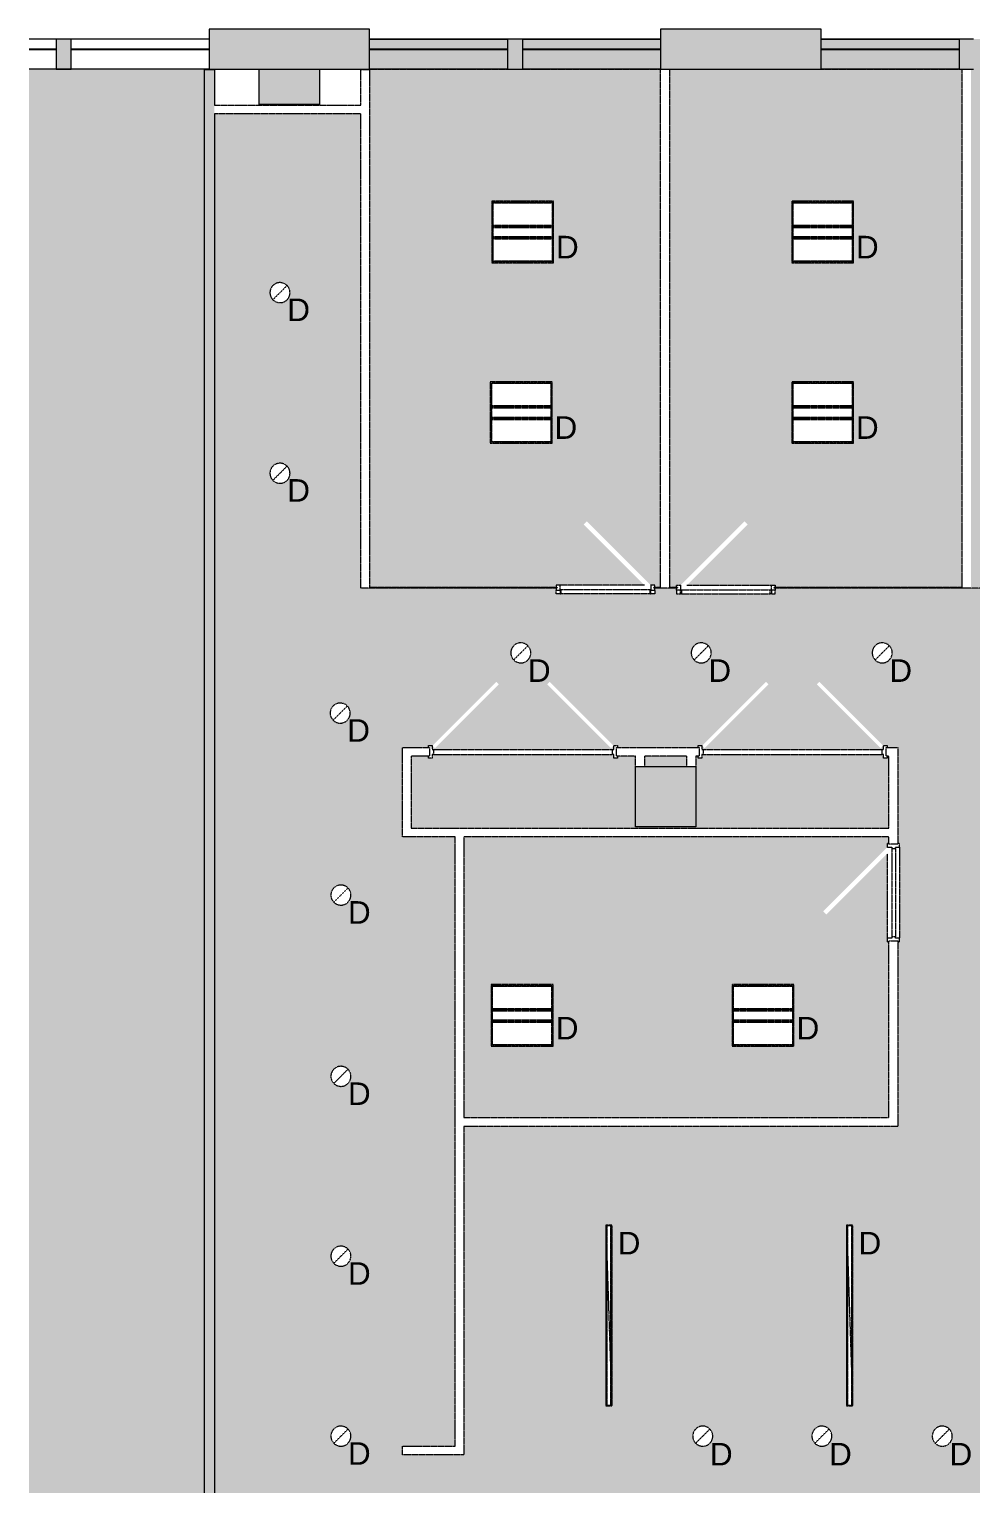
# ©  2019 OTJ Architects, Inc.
# Model space of a CAD drawing. Header units: inches. Extents: x 624 to 2874, y -334 to 2052.
# Drawn here: x 2178 to 2553, y 1472 to 2052 of the extents above; entities that cross this region are included whole.
import ezdxf

# ---------------------------------------------------------------- set-up
doc = ezdxf.new("R2010")
doc.units = ezdxf.units.IN
doc.header["$MEASUREMENT"] = 0
doc.linetypes.add('Demolished', pattern=[0.1875, 0.125, -0.0625])
for name, color, linetype, lineweight in [('A-CLNG', 13, 'Demolished', 9), ('A-CLNG-PATT', 13, 'Demolished', 9), ('A-DETL', 90, 'Continuous', 9), ('A-DETL-GENF', 92, 'Continuous', 9), ('A-DOOR', 31, 'Continuous', 13), ('A-WALL', 113, 'Continuous', 13), ('A-WALL-PATT', 111, 'Continuous', 13), ('E-LITE-EQPM', 33, 'Demolished', 9), ('E-LITE-EQPM-IDEN', 33, 'Continuous', 9), ('I-WALL', 2, 'Continuous', 13), ('S-COLS', 52, 'Continuous', 13), ('Victor Bldg - 7th Floor_LINK_dwg', 8, 'Continuous', 9), ('WINDOWS', 7, 'Continuous', 9)]:
    doc.layers.add(name, color=color, linetype=linetype, lineweight=lineweight)
doc.styles.add('Arial', font='arial.ttf', dxfattribs={"height": 9})

# ---------------------------------------------------------------- blocks, each defined once
blk = doc.blocks.new('Concrete-Rectangular-Column - 24_ x 24_-6972613-Level XX  RCP DEMO')
at = {"layer": 'S-COLS', "lineweight": 9}
blk.add_hatch(color=7, dxfattribs=at).paths.add_polyline_path([(-7.75, -12), (12, -12), (12, 2), (-12, 2), (-12, -12)], flags=0)
at = {"layer": 'S-COLS', "color": 8, "lineweight": 20}
for p, q in [((-12, -12), (-12, 2)), ((12, 2), (12, -12)), ((12, -12), (-12, -12))]:
    blk.add_line(p, q, dxfattribs=at)
blk = doc.blocks.new('Concrete-Rectangular-Column - 24_ x 24_-V2-Level XX  RCP DEMO')
at = {"layer": 'S-COLS', "lineweight": 9}
blk.add_hatch(color=7, dxfattribs=at).paths.add_polyline_path([(-12, -12), (12, -12), (12, 12), (-12, 12), (-12, -7.26)], flags=0)
at = {"layer": 'S-COLS', "color": 8, "lineweight": 20}
for p, q in [((-12, 12), (12, 12)), ((-12, -12), (-12, 12)), ((12, 12), (12, -12)), ((12, -12), (-12, -12))]:
    blk.add_line(p, q, dxfattribs=at)
blk = doc.blocks.new('Victor Bldg - 7th Floor_LINK_dwg-6972240-Level XX  RCP DEMO')
at = {"layer": 'WINDOWS'}
for p, q in [((598, 2047.5), (587.23, 2047.5)), ((659, 2047.5), (604, 2047.5)), ((778, 2047.5), (723, 2047.5)), ((839, 2047.5), (784, 2047.5)), ((958, 2047.5), (903, 2047.5)), ((598, 2043.5), (587.23, 2043.5)), ((598, 2043.25), (587.23, 2043.25)), ((659, 2043.5), (604, 2043.5)), ((659, 2043.25), (604, 2043.25)), ((778, 2043.5), (723, 2043.5)), ((778, 2043.25), (723, 2043.25)), ((839, 2043.5), (784, 2043.5)), ((839, 2043.25), (784, 2043.25)), ((958, 2043.5), (903, 2043.5)), ((958, 2043.25), (903, 2043.25)), ((598, 2035.5), (587.23, 2035.5)), ((659, 2035.5), (604, 2035.5)), ((778, 2035.5), (723, 2035.5)), ((839, 2035.5), (784, 2035.5)), ((958, 2035.5), (903, 2035.5))]:
    blk.add_line(p, q, dxfattribs=at)
blk = doc.blocks.new('Door - Double - Solid-7814822-Level XX  RCP DEMO')
at = {"layer": 'A-DOOR', "color": 10, "linetype": 'Demolished', "lineweight": 20}
for p, q in [((-39.69, 1.84), (-39.69, 2.59)), ((-39.69, 2.59), (-38.19, 2.59)), ((-38.19, 2.59), (-38.19, 1.09)), ((-38.19, 1.09), (-37.69, 1.09)), ((-37.69, 1.09), (-37.69, -0.91)), ((33.68, -0.91), (33.68, 1.09)), ((33.68, 1.09), (34.18, 1.09)), ((34.18, 1.09), (34.18, 2.59)), ((34.18, 2.59), (35.68, 2.59)), ((35.68, 2.59), (35.68, 1.84)), ((-39.69, -2.41), (-39.69, -1.66)), ((-38.19, -2.41), (-39.69, -2.41)), ((-37.69, -0.91), (-38.19, -0.91)), ((-38.19, -0.91), (-38.19, -2.41)), ((34.18, -0.91), (33.68, -0.91)), ((34.18, -2.41), (34.18, -0.91)), ((35.68, -2.41), (34.18, -2.41)), ((35.68, -1.66), (35.68, -2.41))]:
    blk.add_line(p, q, dxfattribs=at)
at = {"layer": 'A-DOOR', "color": 7, "linetype": 'Demolished', "lineweight": 9}
for p, q in [((-37.69, 1.09), (33.68, 1.09)), ((-37.69, -0.91), (33.68, -0.91))]:
    blk.add_line(p, q, dxfattribs=at)
blk = doc.blocks.new('Door - Single - Solid Door-6993813-Level XX  RCP DEMO')
at = {"layer": 'A-DOOR', "color": 10, "linetype": 'Demolished', "lineweight": 20}
for p, q in [((-14.13, 2.41), (-15.63, 2.41)), ((-15.63, 2.41), (-15.63, 1.66)), ((-14.13, 0.79), (-14.13, 2.41)), ((-13.63, 0.79), (-14.13, 0.79)), ((-13.63, -0.71), (-13.63, 0.79)), ((21.62, 0.79), (21.62, -0.71)), ((22.12, 0.79), (21.62, 0.79)), ((22.12, 2.41), (22.12, 0.79)), ((23.62, 2.41), (22.12, 2.41)), ((23.62, 1.66), (23.62, 2.41)), ((-15.63, -1.84), (-15.63, -2.59)), ((-15.63, -2.59), (-14.13, -2.59)), ((-14.13, -0.71), (-13.63, -0.71)), ((-14.13, -2.59), (-14.13, -0.71)), ((21.62, -0.71), (22.12, -0.71)), ((22.12, -0.71), (22.12, -2.59)), ((22.12, -2.59), (23.62, -2.59)), ((23.62, -2.59), (23.62, -1.84))]:
    blk.add_line(p, q, dxfattribs=at)
at = {"layer": 'A-DOOR', "color": 7, "linetype": 'Demolished', "lineweight": 9}
for p, q in [((-14.13, 2.41), (22.12, 2.41)), ((-13.63, 0.79), (21.62, 0.79)), ((-14.13, -2.59), (-14.01, -2.59)), ((-13.63, -0.71), (21.62, -0.71)), ((-11.53, -2.59), (22.12, -2.59))]:
    blk.add_line(p, q, dxfattribs=at)
blk = doc.blocks.new('Door - Single - Solid Door-7814816-Level XX  RCP DEMO')
at = {"layer": 'A-DOOR', "color": 10, "linetype": 'Demolished', "lineweight": 20}
for p, q in [((-15.63, 0.34), (-15.63, 1.05)), ((-15.63, 1.05), (-14.13, 1.05)), ((-14.13, 1.05), (-14.13, -0.83)), ((22.12, -0.83), (22.12, 1.05)), ((22.12, 1.05), (23.62, 1.05)), ((23.62, 1.05), (23.62, 0.34)), ((-15.63, -0.87), (-15.63, -0.16)), ((-14.13, -0.87), (-15.63, -0.87)), ((-14.13, -0.83), (-13.63, -0.83)), ((-14.13, -2.33), (-14.13, -0.87)), ((-13.63, -2.33), (-14.13, -2.33)), ((-13.63, -0.83), (-13.63, -2.33)), ((21.62, -2.33), (21.62, -0.83)), ((21.62, -0.83), (22.12, -0.83)), ((22.12, -2.33), (21.62, -2.33)), ((23.62, -0.87), (22.12, -0.87)), ((22.12, -0.87), (22.12, -2.33)), ((23.62, -0.16), (23.62, -0.87))]:
    blk.add_line(p, q, dxfattribs=at)
at = {"layer": 'A-DOOR', "color": 7, "linetype": 'Demolished', "lineweight": 9}
for p, q in [((-14.13, 1.05), (-14.01, 1.05)), ((-11.53, 1.05), (22.12, 1.05)), ((-15.63, -0.87), (-15.63, -2.33)), ((-15.63, -2.33), (-14.13, -2.33)), ((-13.63, -0.83), (21.62, -0.83)), ((-13.63, -2.33), (21.62, -2.33)), ((22.12, -2.33), (23.62, -2.33)), ((23.62, -2.33), (23.62, -0.87))]:
    blk.add_line(p, q, dxfattribs=at)
blk = doc.blocks.new('Door - Single - Solid Door-7814820-Level XX  RCP DEMO')
at = {"layer": 'A-DOOR', "color": 7, "linetype": 'Demolished', "lineweight": 9}
for p, q in [((-15.63, 0.87), (-15.63, 2.33)), ((-15.63, 2.33), (-14.13, 2.33)), ((-13.63, 2.33), (21.62, 2.33)), ((-13.63, 0.83), (21.62, 0.83)), ((22.12, 2.33), (23.62, 2.33)), ((23.62, 2.33), (23.62, 0.87)), ((-14.13, -1.05), (-14.01, -1.05)), ((-11.53, -1.05), (22.12, -1.05))]:
    blk.add_line(p, q, dxfattribs=at)
at = {"layer": 'A-DOOR', "color": 10, "linetype": 'Demolished', "lineweight": 20}
for p, q in [((-14.13, 0.87), (-15.63, 0.87)), ((-15.63, 0.87), (-15.63, 0.16)), ((-14.13, 2.33), (-14.13, 0.87)), ((-13.63, 2.33), (-14.13, 2.33)), ((-14.13, 0.83), (-13.63, 0.83)), ((-14.13, -1.05), (-14.13, 0.83)), ((-13.63, 0.83), (-13.63, 2.33)), ((21.62, 2.33), (21.62, 0.83)), ((22.12, 2.33), (21.62, 2.33)), ((21.62, 0.83), (22.12, 0.83)), ((22.12, 0.87), (22.12, 2.33)), ((23.62, 0.87), (22.12, 0.87)), ((22.12, 0.83), (22.12, -1.05)), ((23.62, 0.16), (23.62, 0.87)), ((-15.63, -0.34), (-15.63, -1.05)), ((-15.63, -1.05), (-14.13, -1.05)), ((22.12, -1.05), (23.62, -1.05)), ((23.62, -1.05), (23.62, -0.34))]:
    blk.add_line(p, q, dxfattribs=at)
blk = doc.blocks.new('L-Recessed-Axis-Plano - 2 X 2-4550865-Level XX  RCP DEMO')
at = {"layer": 'E-LITE-EQPM', "color": 7}
for p, q in [((11.91, 11.87), (-11.91, 11.87)), ((-11.91, 11.87), (-11.91, -11.88)), ((11.91, -11.88), (11.91, 11.87)), ((-11.88, -11.56), (-11.88, 11.56)), ((-11.88, 11.56), (11.87, 11.56)), ((11.87, 11.56), (11.87, -11.56)), ((-11.88, 2.74), (11.87, 2.74)), ((11.87, 2.51), (-11.88, 2.51)), ((-11.88, 2.3), (11.87, 2.3)), ((-11.88, 2.2), (11.87, 2.2)), ((-11.88, 1.83), (11.87, 1.83)), ((-11.88, -1.83), (11.87, -1.83)), ((-11.88, -2.2), (11.87, -2.2)), ((-11.88, -2.3), (11.87, -2.3)), ((-11.88, -2.51), (11.87, -2.51)), ((-11.88, -2.74), (11.87, -2.74)), ((11.87, -11.56), (-11.88, -11.56)), ((-11.91, -11.88), (11.91, -11.88))]:
    blk.add_line(p, q, dxfattribs=at)
blk = doc.blocks.new('L-Recessed Circular - Downlight - 8_-7864022-Level XX  RCP DEMO')
at = {"layer": 'E-LITE-EQPM', "color": 7}
for q in [(-2.83, -2.83), (2.83, 2.83)]:
    blk.add_line((0, 0), q, dxfattribs=at)
for start, end in [(360, 180), (180, 360)]:
    blk.add_arc((0, 0), 4, start, end, dxfattribs=at)
blk = doc.blocks.new('RECESSED_Cooper_NeoRay_Straight_Narrow_22DR - Recessed_Cooper_NeoRay_Straight_Narrow_22DR - Demolished-7823348-Level XX  RCP DEMO')
at = {"layer": 'E-LITE-EQPM', "color": 7}
for p, q in [((1.19, 36), (-1.19, -36)), ((-1.19, -36), (-1.19, 36)), ((-1.19, 36), (1.19, 36)), ((-1.19, 35.75), (-0.84, 35.75)), ((-1.19, 35.75), (-1.19, -35.75)), ((-0.84, 35.75), (0.84, 35.75)), ((-0.84, 35.75), (-0.84, -35.75)), ((-0.84, -35.75), (-0.84, 35.75)), ((0.84, -35.75), (0.84, 35.75)), ((0.84, 35.75), (1.19, 35.75)), ((0.84, 35.75), (0.84, -35.75)), ((1.19, 36), (1.19, -36)), ((1.19, 35.75), (1.19, -35.75)), ((-0.84, -35.75), (-1.19, -35.75)), ((1.19, -36), (-1.19, -36)), ((0.84, -35.75), (-0.84, -35.75)), ((1.19, -35.75), (0.84, -35.75))]:
    blk.add_line(p, q, dxfattribs=at)

msp = doc.modelspace()

# ---------------------------------------------------------------- hatches: boundary and pattern name
at = {"layer": 'A-CLNG-PATT', "linetype": 'Continuous', "lineweight": 13}
h = msp.add_hatch(dxfattribs=at)
h.set_pattern_fill('FP_3', color=256, style=0, pattern_type=2)
h.set_pattern_definition([(0, (1590.362, 0), (15.36, 3.84), [1.267, -10.253, 1.267, -10.253, -61.44]), (0, (1590.362, 0), (15.36, 3.84), [-23.04, 1.267, -21.773, 1.267, -10.253, -26.88]), (0, (1590.362, 0), (15.36, 3.84), [-57.6, 1.267, -6.413, 1.267, -17.933]), (120, (1596.122, 1.92), (-11.0055376, 11.38215), [1.267, -10.253, 1.267, -10.253, -61.44]), (120, (1596.122, 1.92), (-11.0055376, 11.38215), [-23.04, 1.267, -21.773, 1.267, -10.253, -26.88]), (120, (1596.122, 1.92), (-11.0055376, 11.38215), [-57.6, 1.267, -6.413, 1.267, -17.933]), (240, (1598.042, 9.6), (-4.3544624, -15.22215), [1.267, -10.253, 1.267, -10.253, -61.44]), (240, (1598.042, 9.6), (-4.3544624, -15.22215), [-23.04, 1.267, -21.773, 1.267, -10.253, -26.88]), (240, (1598.042, 9.6), (-4.3544624, -15.22215), [-57.6, 1.267, -6.413, 1.267, -17.933])])
h.paths.add_polyline_path([(2601.3, 2035.5), (2609.36, 2035.5), (2609.36, 2047.5), (2554.11, 2047.5), (2554.11, 2035.5)], flags=0)
h.paths.add_polyline_path([(2429.36, 2035.5), (2429.36, 2047.5), (2374.36, 2047.5), (2374.36, 2035.5), (2386.67, 2035.5)], flags=0)
h.paths.add_polyline_path([(2789.36, 2035.5), (2789.36, 2047.5), (2734.36, 2047.5), (2734.36, 2035.5), (2787.2, 2035.5)], flags=0)
h.paths.add_polyline_path([(2368.36, 2035.5), (2368.36, 2047.5), (2313.36, 2047.5), (2313.36, 2035.5), (2362.05, 2035.5)], flags=0)
h.paths.add_polyline_path([(2728.36, 2035.5), (2728.36, 2047.5), (2673.36, 2047.5), (2673.36, 2035.5), (2721.55, 2035.5)], flags=0)
h.paths.add_polyline_path([(2493.36, 2035.5), (2548.36, 2035.5), (2548.36, 2047.5), (2493.36, 2047.5)], flags=0)
at = {"layer": 'A-CLNG-PATT', "lineweight": 13}
h = msp.add_hatch(dxfattribs=at)
h.set_pattern_fill('FP_2', color=250, style=0, pattern_type=2)
h.set_pattern_definition([(90, (2553.89, 1670.64), (24, 24), [4, -4, 8, -4, -4]), (90, (2553.89, 1670.64), (24, 24), [-20, 4, 0]), (0, (2553.89, 1670.64), (24, -24), [4, -4, 8, -4, -4]), (0, (2553.89, 1670.64), (24, -24), [-20, 4, 0])])
h.paths.add_polyline_path([(2438.85, 1305.78), (2575.89, 1305.78), (2575.89, 1436.55), (2448.89, 1436.55), (2448.89, 1370), (2412.89, 1370), (2412.89, 1436.55), (2399.39, 1436.55), (2399.39, 1440.05), (2582.01, 1440.05), (2582.03, 1440.8), (2621.26, 1440.8), (2621.26, 1440.05), (2719.86, 1440.05), (2719.86, 1589.55), (2691.11, 1589.55), (2691.11, 1616.55), (2581.39, 1616.55), (2581.39, 1589.55), (2577.89, 1589.55), (2577.89, 1688.13), (2577.14, 1688.14), (2577.14, 1727.38), (2577.89, 1727.38), (2577.89, 1765.08), (2795.36, 1765.08), (2795.36, 1828.83), (2791.86, 1828.83), (2791.86, 1828.58), (2715.24, 1828.58), (2715.24, 1826.42), (2675.99, 1826.42), (2675.99, 1828.58), (2667.24, 1828.58), (2667.24, 1826.42), (2627.99, 1826.42), (2627.99, 1828.58), (2474.99, 1828.58), (2474.99, 1826.42), (2435.74, 1826.42), (2435.74, 1828.58), (2426.99, 1828.58), (2426.99, 1826.42), (2387.74, 1826.42), (2387.74, 1828.58), (2309.86, 1828.58), (2309.86, 2017.68), (2251.45, 2017.68), (2251.45, 1354.3), (2282.01, 1354.3), (2282.01, 1355.05), (2321.26, 1355.05), (2321.26, 1354.3), (2326.39, 1354.3), (2326.39, 1440.05), (2354.14, 1440.05), (2354.14, 1436.55), (2329.89, 1436.55), (2329.89, 1305.78), (2418.99, 1305.78)], flags=0)
h.paths.add_polyline_path([(2719.86, 1305.78), (2719.86, 1436.55), (2621.26, 1436.55), (2621.26, 1435.8), (2586.11, 1435.8), (2610.33, 1411.59), (2609.1, 1410.35), (2583.64, 1435.8), (2582.01, 1435.8), (2582.01, 1436.55), (2579.39, 1436.55), (2579.39, 1305.78), (2700.11, 1305.78)], flags=0)
h.paths.add_polyline_path([(2529.33, 1334.5), (2529.33, 1359.06), (2553.95, 1359.06), (2553.95, 1334.5)], flags=0)
h.paths.add_polyline_path([(2481.95, 1334.5), (2457.33, 1334.5), (2457.33, 1359.06), (2481.95, 1359.06), (2481.95, 1340.8)], flags=0)
h.paths.add_polyline_path([(2385.95, 1334.5), (2361.33, 1334.5), (2361.33, 1359.06), (2385.95, 1359.06), (2385.95, 1340.8)], flags=0)
h.paths.add_polyline_path([(2679.28, 1373.5), (2659.36, 1373.5), (2659.36, 1397.5), (2683.36, 1397.5), (2683.36, 1373.5)], flags=0)
h.paths.add_polyline_path([(2301.89, 1414.55), (2300.85, 1414.69), (2299.89, 1415.09), (2299.06, 1415.73), (2298.43, 1416.55), (2298.03, 1417.52), (2297.89, 1418.55), (2298.03, 1419.59), (2298.43, 1420.55), (2299.06, 1421.38), (2299.89, 1422.02), (2300.85, 1422.42), (2301.89, 1422.55), (2302.92, 1422.42), (2303.89, 1422.02), (2304.72, 1421.38), (2305.35, 1420.55), (2305.75, 1419.59), (2305.89, 1418.55), (2305.75, 1417.52), (2305.35, 1416.55), (2304.72, 1415.73), (2303.89, 1415.09), (2302.92, 1414.69)], flags=0)
h.paths.add_polyline_path([(2326.39, 1483.05), (2326.39, 1486.55), (2347.39, 1486.55), (2347.39, 1729.5), (2326.39, 1729.5), (2326.39, 1765.08), (2336.8, 1765.08), (2336.8, 1765.83), (2338.3, 1765.83), (2338.3, 1764.33), (2410.67, 1764.33), (2410.67, 1765.83), (2412.17, 1765.83), (2412.17, 1765.08), (2444.31, 1765.08), (2444.31, 1765.83), (2445.81, 1765.83), (2445.81, 1764.33), (2518.19, 1764.33), (2518.19, 1765.83), (2519.69, 1765.83), (2519.69, 1765.08), (2523.89, 1765.08), (2523.89, 1726.88), (2524.64, 1726.86), (2524.64, 1687.63), (2523.89, 1687.63), (2523.89, 1614.05), (2350.89, 1614.05), (2350.89, 1483.05), (2347.39, 1483.05)], flags=0)
h.paths.add_polyline_path([(2301.89, 1486.55), (2300.85, 1486.69), (2299.89, 1487.09), (2299.06, 1487.73), (2298.43, 1488.55), (2298.03, 1489.52), (2297.89, 1490.55), (2298.03, 1491.59), (2298.43, 1492.55), (2299.06, 1493.38), (2299.89, 1494.02), (2300.85, 1494.42), (2301.89, 1494.55), (2302.92, 1494.42), (2303.89, 1494.02), (2304.72, 1493.38), (2305.35, 1492.55), (2305.75, 1491.59), (2305.89, 1490.55), (2305.75, 1489.52), (2305.35, 1488.55), (2304.72, 1487.73), (2303.89, 1487.09), (2302.92, 1486.69)], flags=0)
h.paths.add_polyline_path([(2446.14, 1486.55), (2445.1, 1486.69), (2444.14, 1487.09), (2443.31, 1487.73), (2442.68, 1488.55), (2442.28, 1489.52), (2442.14, 1490.55), (2442.28, 1491.59), (2442.68, 1492.55), (2443.31, 1493.38), (2444.14, 1494.02), (2445.1, 1494.42), (2446.14, 1494.55), (2447.17, 1494.42), (2448.14, 1494.02), (2448.97, 1493.38), (2449.6, 1492.55), (2450, 1491.59), (2450.14, 1490.55), (2450, 1489.52), (2449.6, 1488.55), (2448.97, 1487.73), (2448.14, 1487.09), (2447.17, 1486.69)], flags=0)
h.paths.add_polyline_path([(2493.64, 1486.55), (2492.6, 1486.69), (2491.64, 1487.09), (2490.81, 1487.73), (2490.18, 1488.55), (2489.78, 1489.52), (2489.64, 1490.55), (2489.78, 1491.59), (2490.18, 1492.55), (2490.81, 1493.38), (2491.64, 1494.02), (2492.6, 1494.42), (2493.64, 1494.55), (2494.67, 1494.42), (2495.64, 1494.02), (2496.47, 1493.38), (2497.1, 1492.55), (2497.5, 1491.59), (2497.64, 1490.55), (2497.5, 1489.52), (2497.1, 1488.55), (2496.47, 1487.73), (2495.64, 1487.09), (2494.67, 1486.69)], flags=0)
h.paths.add_polyline_path([(2541.64, 1486.55), (2540.6, 1486.69), (2539.64, 1487.09), (2538.81, 1487.73), (2538.18, 1488.55), (2537.78, 1489.52), (2537.64, 1490.55), (2537.78, 1491.59), (2538.18, 1492.55), (2538.81, 1493.38), (2539.64, 1494.02), (2540.6, 1494.42), (2541.64, 1494.55), (2542.67, 1494.42), (2543.64, 1494.02), (2544.47, 1493.38), (2545.1, 1492.55), (2545.5, 1491.59), (2545.64, 1490.55), (2545.5, 1489.52), (2545.1, 1488.55), (2544.47, 1487.73), (2543.64, 1487.09), (2542.67, 1486.69)], flags=0)
h.paths.add_polyline_path([(2409.89, 1502.64), (2407.51, 1502.64), (2407.51, 1574.64), (2409.89, 1574.64), (2409.89, 1511.13)], flags=0)
h.paths.add_polyline_path([(2503.51, 1502.64), (2503.51, 1574.64), (2505.89, 1574.64), (2505.89, 1502.64), (2504.17, 1502.64)], flags=0)
h.paths.add_polyline_path([(2599.51, 1502.64), (2599.51, 1574.64), (2601.89, 1574.64), (2601.89, 1502.64)], flags=0)
h.paths.add_polyline_path([(2301.89, 1558.3), (2300.85, 1558.44), (2299.89, 1558.84), (2299.06, 1559.48), (2298.43, 1560.3), (2298.03, 1561.27), (2297.89, 1562.3), (2298.03, 1563.34), (2298.43, 1564.3), (2299.06, 1565.13), (2299.89, 1565.77), (2300.85, 1566.17), (2301.89, 1566.3), (2302.92, 1566.17), (2303.89, 1565.77), (2304.72, 1565.13), (2305.35, 1564.3), (2305.75, 1563.34), (2305.89, 1562.3), (2305.75, 1561.27), (2305.35, 1560.3), (2304.72, 1559.48), (2303.89, 1558.84), (2302.92, 1558.44)], flags=0)
h.paths.add_polyline_path([(2700.11, 1593.05), (2719.86, 1593.05), (2719.86, 1616.55), (2694.61, 1616.55), (2694.61, 1593.05)], flags=0)
h.paths.add_polyline_path([(2407.51, 1617.55), (2520.39, 1617.55), (2520.39, 1687.63), (2519.64, 1687.63), (2519.64, 1722.78), (2495.42, 1698.56), (2494.18, 1699.79), (2519.64, 1725.25), (2519.64, 1726.88), (2520.39, 1726.88), (2520.39, 1729.5), (2350.89, 1729.5), (2350.89, 1617.55), (2395.8, 1617.55)], flags=0)
h.paths.add_polyline_path([(2700.11, 1620.05), (2719.86, 1620.05), (2719.86, 1761.58), (2581.39, 1761.58), (2581.39, 1727.38), (2582.14, 1727.38), (2582.14, 1725.75), (2607.6, 1700.29), (2606.36, 1699.06), (2582.14, 1723.28), (2582.14, 1688.13), (2581.39, 1688.13), (2581.39, 1620.05), (2694.61, 1620.05)], flags=0)
h.paths.add_polyline_path([(2301.89, 1630), (2300.85, 1630.14), (2299.89, 1630.54), (2299.06, 1631.17), (2298.43, 1632), (2298.03, 1632.96), (2297.89, 1634), (2298.03, 1635.04), (2298.43, 1636), (2299.06, 1636.83), (2299.89, 1637.46), (2300.85, 1637.86), (2301.89, 1638), (2302.92, 1637.86), (2303.89, 1637.46), (2304.72, 1636.83), (2305.35, 1636), (2305.75, 1635.04), (2305.89, 1634), (2305.75, 1632.96), (2305.35, 1632), (2304.72, 1631.17), (2303.89, 1630.54), (2302.92, 1630.14)], flags=0)
h.paths.add_polyline_path([(2361.83, 1646.02), (2361.83, 1670.59), (2386.45, 1670.59), (2386.45, 1646.02)], flags=0)
h.paths.add_polyline_path([(2482.45, 1646.02), (2457.83, 1646.02), (2457.83, 1670.59), (2482.45, 1670.59)], flags=0)
h.paths.add_polyline_path([(2301.89, 1702.25), (2300.85, 1702.39), (2299.89, 1702.79), (2299.06, 1703.42), (2298.43, 1704.25), (2298.03, 1705.21), (2297.89, 1706.25), (2298.03, 1707.29), (2298.43, 1708.25), (2299.06, 1709.08), (2299.89, 1709.71), (2300.85, 1710.11), (2301.89, 1710.25), (2302.92, 1710.11), (2303.89, 1709.71), (2304.72, 1709.08), (2305.35, 1708.25), (2305.75, 1707.29), (2305.89, 1706.25), (2305.75, 1705.21), (2305.35, 1704.25), (2304.72, 1703.42), (2303.89, 1702.79), (2302.92, 1702.39)], flags=0)
h.paths.add_polyline_path([(2380.71, 1733), (2520.39, 1733), (2520.39, 1761.58), (2519.69, 1761.58), (2519.69, 1760.83), (2518.19, 1760.83), (2518.19, 1762.33), (2445.81, 1762.33), (2445.81, 1760.83), (2444.31, 1760.83), (2444.31, 1761.58), (2443.36, 1761.58), (2443.36, 1733.5), (2419.36, 1733.5), (2419.36, 1761.58), (2412.17, 1761.58), (2412.17, 1760.83), (2410.67, 1760.83), (2410.67, 1762.33), (2338.3, 1762.33), (2338.3, 1760.83), (2336.8, 1760.83), (2336.8, 1761.58), (2329.89, 1761.58), (2329.89, 1733), (2380.2, 1733)], flags=0)
h.paths.add_polyline_path([(2683.36, 1733.5), (2659.36, 1733.5), (2659.36, 1757.5), (2683.36, 1757.5), (2683.36, 1738.24)], flags=0)
h.paths.add_polyline_path([(2422.86, 1757.5), (2439.86, 1757.5), (2439.86, 1761.58), (2422.86, 1761.58)], flags=0)
h.paths.add_polyline_path([(2517.09, 1764.86), (2491.63, 1790.32), (2492.6, 1791.29), (2518.06, 1765.83)], flags=0)
h.paths.add_polyline_path([(2409.57, 1764.86), (2384.12, 1790.32), (2385.09, 1791.29), (2410.55, 1765.83)], flags=0)
h.paths.add_polyline_path([(2446.91, 1764.86), (2445.94, 1765.83), (2471.4, 1791.29), (2472.37, 1790.32), (2447.94, 1765.89)], flags=0)
h.paths.add_polyline_path([(2339.4, 1764.86), (2338.43, 1765.83), (2363.88, 1791.29), (2364.86, 1790.32), (2351.77, 1777.23)], flags=0)
h.paths.add_polyline_path([(2301.61, 1774.8), (2300.57, 1774.94), (2299.61, 1775.34), (2298.78, 1775.97), (2298.14, 1776.8), (2297.74, 1777.77), (2297.61, 1778.8), (2297.74, 1779.84), (2298.16, 1780.82), (2298.78, 1781.63), (2299.61, 1782.27), (2300.57, 1782.67), (2301.61, 1782.8), (2302.64, 1782.67), (2303.61, 1782.27), (2304.43, 1781.63), (2305.07, 1780.8), (2305.47, 1779.84), (2305.61, 1778.8), (2305.47, 1777.77), (2305.07, 1776.8), (2304.43, 1775.97), (2303.61, 1775.34), (2302.64, 1774.94), (2301.89, 1774.84)], flags=0)
h.paths.add_polyline_path([(2613.61, 1798.83), (2612.58, 1798.97), (2611.61, 1799.37), (2610.78, 1800.01), (2610.15, 1800.83), (2609.75, 1801.8), (2609.61, 1802.83), (2609.75, 1803.87), (2610.15, 1804.83), (2610.78, 1805.66), (2611.61, 1806.3), (2612.58, 1806.7), (2613.61, 1806.83), (2614.65, 1806.7), (2615.61, 1806.3), (2616.44, 1805.66), (2617.08, 1804.83), (2617.48, 1803.87), (2617.61, 1802.83), (2617.48, 1801.8), (2617.08, 1800.83), (2616.44, 1800.01), (2615.61, 1799.37), (2614.65, 1798.97)], flags=0)
h.paths.add_polyline_path([(2757.61, 1798.83), (2756.58, 1798.97), (2755.61, 1799.37), (2754.78, 1800.01), (2754.15, 1800.83), (2753.75, 1801.8), (2753.61, 1802.83), (2753.75, 1803.87), (2754.15, 1804.83), (2754.78, 1805.66), (2755.61, 1806.3), (2756.58, 1806.7), (2757.61, 1806.83), (2758.65, 1806.7), (2759.61, 1806.3), (2760.44, 1805.66), (2761.08, 1804.83), (2761.48, 1803.87), (2761.61, 1802.83), (2761.48, 1801.8), (2761.08, 1800.83), (2760.44, 1800.01), (2759.61, 1799.37), (2758.65, 1798.97)], flags=0)
h.paths.add_polyline_path([(2445.55, 1798.83), (2444.52, 1798.97), (2443.55, 1799.37), (2442.72, 1800.01), (2442.09, 1800.83), (2441.69, 1801.8), (2441.55, 1802.83), (2441.69, 1803.87), (2442.09, 1804.83), (2442.72, 1805.66), (2443.55, 1806.3), (2444.52, 1806.7), (2445.55, 1806.83), (2446.59, 1806.7), (2447.55, 1806.3), (2448.38, 1805.66), (2449.01, 1804.83), (2449.41, 1803.87), (2449.55, 1802.83), (2449.41, 1801.8), (2449.01, 1800.83), (2448.38, 1800.01), (2447.55, 1799.37), (2446.59, 1798.97)], flags=0)
h.paths.add_polyline_path([(2373.61, 1798.83), (2372.58, 1798.97), (2371.61, 1799.37), (2370.78, 1800.01), (2370.15, 1800.83), (2369.75, 1801.8), (2369.61, 1802.83), (2369.75, 1803.87), (2370.15, 1804.83), (2370.78, 1805.66), (2371.61, 1806.3), (2372.58, 1806.7), (2373.61, 1806.83), (2374.65, 1806.7), (2375.61, 1806.3), (2376.44, 1805.66), (2377.08, 1804.83), (2377.48, 1803.87), (2377.61, 1802.83), (2377.48, 1801.8), (2377.08, 1800.83), (2376.44, 1800.01), (2375.61, 1799.37), (2374.65, 1798.97)], flags=0)
h.paths.add_polyline_path([(2685.61, 1798.83), (2684.58, 1798.97), (2683.61, 1799.37), (2682.78, 1800.01), (2682.15, 1800.83), (2681.75, 1801.8), (2681.61, 1802.83), (2681.75, 1803.87), (2682.15, 1804.83), (2682.78, 1805.66), (2683.61, 1806.3), (2684.58, 1806.7), (2685.61, 1806.83), (2686.65, 1806.7), (2687.61, 1806.3), (2688.44, 1805.66), (2689.08, 1804.83), (2689.48, 1803.87), (2689.61, 1802.83), (2689.48, 1801.8), (2689.08, 1800.83), (2688.44, 1800.01), (2687.61, 1799.37), (2686.65, 1798.97)], flags=0)
h.paths.add_polyline_path([(2517.7, 1798.83), (2516.66, 1798.97), (2515.7, 1799.37), (2514.87, 1800.01), (2514.24, 1800.83), (2513.84, 1801.8), (2513.7, 1802.83), (2513.84, 1803.87), (2514.24, 1804.83), (2514.87, 1805.66), (2515.7, 1806.3), (2516.66, 1806.7), (2517.7, 1806.83), (2518.74, 1806.7), (2519.7, 1806.3), (2520.53, 1805.66), (2521.16, 1804.83), (2521.56, 1803.87), (2521.7, 1802.83), (2521.56, 1801.8), (2521.16, 1800.83), (2520.53, 1800.01), (2519.7, 1799.37), (2518.74, 1798.97)], flags=0)
h.paths.add_polyline_path([(2773.78, 1829.08), (2791.86, 1829.08), (2791.86, 2035.5), (2673.36, 2035.5), (2673.36, 1829.08), (2675.99, 1829.08), (2675.99, 1829.79), (2677.61, 1829.79), (2703.07, 1855.25), (2704.31, 1854.01), (2680.09, 1829.79), (2715.24, 1829.79), (2715.24, 1829.08), (2769.41, 1829.08)], flags=0)
h.paths.add_polyline_path([(2667.24, 1829.08), (2669.86, 1829.08), (2669.86, 2021.5), (2629.36, 2021.5), (2629.36, 2035.5), (2553.11, 2035.5), (2553.11, 1829.08), (2627.99, 1829.08), (2627.99, 1829.79), (2663.14, 1829.79), (2638.92, 1854.01), (2640.16, 1855.25), (2665.61, 1829.79), (2667.24, 1829.79), (2667.24, 1829.29)], flags=0)
h.paths.add_polyline_path([(2513.01, 1829.08), (2549.61, 1829.08), (2549.61, 2035.5), (2432.86, 2035.5), (2432.86, 1829.08), (2435.74, 1829.08), (2435.74, 1829.79), (2437.36, 1829.79), (2462.82, 1855.25), (2464.06, 1854.01), (2439.84, 1829.79), (2474.99, 1829.79), (2474.99, 1829.08), (2506.25, 1829.08)], flags=0)
h.paths.add_polyline_path([(2377.86, 1829.08), (2387.74, 1829.08), (2387.74, 1829.79), (2422.89, 1829.79), (2398.67, 1854.01), (2399.91, 1855.25), (2425.36, 1829.79), (2426.99, 1829.79), (2426.99, 1829.08), (2429.36, 1829.08), (2429.36, 2035.5), (2309.86, 2035.5), (2309.86, 2035.43), (2313.36, 2035.43), (2313.36, 1829.08), (2377.1, 1829.08)], flags=0)
h.paths.add_polyline_path([(2277.61, 1870.43), (2276.58, 1870.57), (2275.61, 1870.97), (2274.78, 1871.6), (2274.15, 1872.43), (2273.75, 1873.39), (2273.61, 1874.43), (2273.75, 1875.46), (2274.15, 1876.43), (2274.78, 1877.26), (2275.61, 1877.89), (2276.58, 1878.29), (2277.61, 1878.43), (2278.65, 1878.29), (2279.61, 1877.89), (2280.44, 1877.26), (2281.08, 1876.43), (2281.48, 1875.46), (2281.61, 1874.43), (2281.48, 1873.39), (2281.08, 1872.43), (2280.44, 1871.6), (2279.61, 1870.97), (2278.65, 1870.57)], flags=0)
h.paths.add_polyline_path([(2376.44, 1886.38), (2361.46, 1886.38), (2361.46, 1910.94), (2386.09, 1910.94), (2386.09, 1886.38)], flags=0)
h.paths.add_polyline_path([(2610.78, 1886.38), (2601.3, 1886.38), (2601.3, 1910.94), (2625.92, 1910.94), (2625.92, 1886.38), (2613.03, 1886.38)], flags=0)
h.paths.add_polyline_path([(2506.25, 1886.38), (2481.63, 1886.38), (2481.63, 1910.94), (2506.25, 1910.94), (2506.25, 1908.57)], flags=0)
h.paths.add_polyline_path([(2721.55, 1886.38), (2721.55, 1910.94), (2746.17, 1910.94), (2746.17, 1886.38), (2743.66, 1886.38)], flags=0)
h.paths.add_polyline_path([(2277.61, 1942.43), (2276.58, 1942.57), (2275.61, 1942.97), (2274.78, 1943.6), (2274.15, 1944.43), (2273.75, 1945.39), (2273.61, 1946.43), (2273.75, 1947.46), (2274.15, 1948.43), (2274.78, 1949.26), (2275.61, 1949.89), (2276.58, 1950.29), (2277.61, 1950.43), (2278.65, 1950.29), (2279.61, 1949.89), (2280.44, 1949.26), (2281.08, 1948.43), (2281.48, 1947.46), (2281.61, 1946.43), (2281.48, 1945.39), (2281.08, 1944.43), (2280.44, 1943.6), (2279.61, 1942.97), (2278.65, 1942.57)], flags=0)
h.paths.add_polyline_path([(2481.63, 1958.33), (2481.63, 1982.89), (2506.25, 1982.89), (2506.25, 1958.33)], flags=0)
h.paths.add_polyline_path([(2386.67, 1958.33), (2362.05, 1958.33), (2362.05, 1982.89), (2386.67, 1982.89), (2386.67, 1965.34)], flags=0)
h.paths.add_polyline_path([(2601.3, 1958.55), (2601.3, 1983.12), (2625.92, 1983.12), (2625.92, 1958.55), (2613.03, 1958.55)], flags=0)
h.paths.add_polyline_path([(2721.55, 1958.55), (2721.55, 1983.12), (2746.17, 1983.12), (2746.17, 1958.55), (2723.11, 1958.55)], flags=0)
h.paths.add_polyline_path([(2653.36, 2025), (2669.86, 2025), (2669.86, 2035.5), (2653.36, 2035.5)], flags=0)
at = {"layer": 'A-DETL-GENF'}
h = msp.add_hatch(color=7, dxfattribs=at)
h.paths.add_polyline_path([(2853.36, 2035.5), (2853.36, 2051.5), (2789.36, 2051.5), (2789.36, 2035.5), (2795.36, 2035.5)], flags=0)
h.paths.add_polyline_path([(2368.36, 2035.5), (2374.36, 2035.5), (2374.36, 2047.5), (2368.36, 2047.5), (2368.36, 2041.19)], flags=0)
h.paths.add_polyline_path([(2493.36, 2035.5), (2493.36, 2051.5), (2429.36, 2051.5), (2429.36, 2035.5), (2481.63, 2035.5)], flags=0)
h.paths.add_polyline_path([(2249.36, 2035.5), (2313.36, 2035.5), (2313.36, 2051.5), (2249.36, 2051.5), (2249.36, 2047.5)], flags=0)
h.paths.add_polyline_path([(2188.36, 2035.5), (2194.36, 2035.5), (2194.36, 2047.5), (2188.36, 2047.5)], flags=0)
h.paths.add_polyline_path([(2734.36, 2035.5), (2734.36, 2047.5), (2728.36, 2047.5), (2728.36, 2035.5)], flags=0)
h.paths.add_polyline_path([(2609.36, 2035.5), (2673.36, 2035.5), (2673.36, 2051.5), (2609.36, 2051.5), (2609.36, 2047.5)], flags=0)
h.paths.add_polyline_path([(2548.36, 2035.5), (2554.11, 2035.5), (2554.11, 2047.5), (2548.36, 2047.5), (2548.36, 2041.81)], flags=0)
h = msp.add_hatch(color=9, dxfattribs=at)
h.paths.add_polyline_path([(2833.36, 1170.47), (2874.29, 1170.47), (2874.29, 1199), (2859.99, 1199), (2859.99, 1191.47), (2854.99, 1191.47), (2854.99, 1199), (2838.36, 1199), (2838.36, 1191.47), (2833.36, 1191.47), (2833.36, 1216), (2693.36, 1216), (2693.36, 1191.75), (2688.36, 1191.75), (2688.36, 1215.5), (2632.36, 1215.5), (2632.36, 1170.47), (2819.42, 1170.47)], flags=0)
h.paths.add_polyline_path([(2247.45, 1170.47), (2352.47, 1170.47), (2352.47, 1234.9), (2247.45, 1234.9), (2247.45, 1243.27), (2246.7, 1243.27), (2246.7, 1244.77), (2248.83, 1244.77), (2248.83, 1245.27), (2250.33, 1245.27), (2250.33, 1244.77), (2252.2, 1244.77), (2252.2, 1243.27), (2251.45, 1243.27), (2251.45, 1238.9), (2357.47, 1238.9), (2357.47, 1170.47), (2419.36, 1170.47), (2419.36, 1238), (2874.29, 1238), (2874.29, 1301.28), (2251.45, 1301.28), (2251.45, 1282.52), (2252.2, 1282.52), (2252.2, 1281.02), (2250.33, 1281.02), (2250.33, 1280.52), (2248.83, 1280.52), (2248.83, 1281.02), (2246.7, 1281.02), (2246.7, 1282.52), (2247.45, 1282.52), (2247.44, 2035.5), (2177.59, 2035.5), (2177.59, 1170.47)], flags=0)
h.paths.add_polyline_path([(2428.36, 1170.47), (2452.3, 1170.47), (2452.3, 1234.5), (2428.36, 1234.5)], flags=0)
h.paths.add_polyline_path([(2457.8, 1170.47), (2626.36, 1170.47), (2626.36, 1234.5), (2457.8, 1234.5)], flags=0)
h.paths.add_polyline_path([(2859.99, 1202.5), (2874.29, 1202.5), (2874.29, 1234.5), (2838.36, 1234.5), (2838.36, 1232), (2838.3, 1232), (2838.3, 1216), (2838.36, 1216), (2838.36, 1202.5), (2854.99, 1202.5)], flags=0)
h.paths.add_polyline_path([(2822.76, 1219.5), (2834.8, 1219.5), (2834.8, 1232), (2688.36, 1232), (2688.36, 1234.5), (2632.36, 1234.5), (2632.36, 1223.5), (2688.42, 1223.5), (2688.42, 1231.75), (2691.92, 1231.75), (2691.92, 1219.5), (2700.11, 1219.5)], flags=0)
h.paths.add_polyline_path([(2827.61, 1305.78), (2874.29, 1305.78), (2874.29, 1348.53), (2829.24, 1348.53), (2829.24, 1347.78), (2827.74, 1347.78), (2827.74, 1349.91), (2827.24, 1349.91), (2827.24, 1351.41), (2827.74, 1351.41), (2827.74, 1353.28), (2829.24, 1353.28), (2829.24, 1352.53), (2874.29, 1352.53), (2874.29, 1761.58), (2723.36, 1761.58), (2723.36, 1352.53), (2789.99, 1352.53), (2789.99, 1353.28), (2791.49, 1353.28), (2791.49, 1351.41), (2791.99, 1351.41), (2791.99, 1349.91), (2791.49, 1349.91), (2791.49, 1347.78), (2789.99, 1347.78), (2789.99, 1348.53), (2723.36, 1348.53), (2723.36, 1305.78), (2800.92, 1305.78)], flags=0)
h.paths.add_polyline_path([(2874.29, 1765.08), (2874.29, 2035.5), (2795.36, 2035.5), (2795.36, 1829.31), (2869.36, 1829.31), (2869.36, 1828.81), (2795.36, 1828.81), (2795.36, 1765.08)], flags=0)
at = {"layer": 'A-WALL-PATT', "lineweight": 9}
h = msp.add_hatch(color=7, dxfattribs=at)
h.paths.add_polyline_path([(2247.45, 1234.9), (2251.45, 1234.9), (2251.45, 1243.65), (2247.45, 1243.65), (2247.45, 1238)], flags=0)
h.paths.add_polyline_path([(2247.45, 1282.15), (2251.45, 1282.15), (2251.45, 2035.43), (2247.45, 2035.43), (2247.45, 1284.03)], flags=0)

# ---------------------------------------------------------------- linework, layer by layer
at = {"layer": 'A-CLNG', "linetype": 'Continuous', "lineweight": 13}
for p, q in [((2313.36, 2047.5), (2368.36, 2047.5)), ((2374.36, 2047.5), (2429.36, 2047.5)), ((2493.36, 2047.5), (2548.36, 2047.5)), ((2368.36, 2035.5), (2313.36, 2035.5)), ((2429.36, 2035.5), (2374.36, 2035.5)), ((2548.36, 2035.5), (2493.36, 2035.5))]:
    msp.add_line(p, q, dxfattribs=at)
at = {"layer": 'A-CLNG', "color": 7}
for p, q in [((2309.86, 2035.43), (2309.86, 2035.5)), ((2313.36, 2035.5), (2368.36, 2035.5)), ((2374.36, 2035.5), (2429.36, 2035.5)), ((2493.36, 2035.5), (2548.36, 2035.5)), ((2386.67, 1982.89), (2362.05, 1982.89)), ((2362.05, 1982.89), (2362.05, 1958.33)), ((2386.67, 1958.33), (2386.67, 1982.89)), ((2506.25, 1982.89), (2481.63, 1982.89)), ((2481.63, 1982.89), (2481.63, 1958.33)), ((2506.25, 1958.33), (2506.25, 1982.89)), ((2362.05, 1958.33), (2386.67, 1958.33)), ((2481.63, 1958.33), (2506.25, 1958.33)), ((2386.09, 1910.94), (2361.46, 1910.94)), ((2361.46, 1910.94), (2361.46, 1886.38)), ((2386.09, 1886.38), (2386.09, 1910.94)), ((2506.25, 1910.94), (2481.63, 1910.94)), ((2481.63, 1910.94), (2481.63, 1886.38)), ((2506.25, 1886.38), (2506.25, 1910.94)), ((2361.46, 1886.38), (2386.09, 1886.38)), ((2481.63, 1886.38), (2506.25, 1886.38)), ((2386.45, 1670.59), (2361.83, 1670.59)), ((2361.83, 1670.59), (2361.83, 1646.02)), ((2386.45, 1646.02), (2386.45, 1670.59)), ((2482.45, 1670.59), (2457.83, 1670.59)), ((2457.83, 1670.59), (2457.83, 1646.02)), ((2482.45, 1646.02), (2482.45, 1670.59)), ((2361.83, 1646.02), (2386.45, 1646.02)), ((2457.83, 1646.02), (2482.45, 1646.02)), ((2407.51, 1574.64), (2407.51, 1502.64)), ((2409.89, 1574.64), (2407.51, 1574.64)), ((2409.89, 1502.64), (2409.89, 1574.64)), ((2503.51, 1574.64), (2503.51, 1502.64)), ((2505.89, 1574.64), (2503.51, 1574.64)), ((2505.89, 1502.64), (2505.89, 1574.64)), ((2407.51, 1502.64), (2409.89, 1502.64)), ((2503.51, 1502.64), (2505.89, 1502.64))]:
    msp.add_line(p, q, dxfattribs=at)
for centre, start, end in [((2277.61, 1946.43), 0, 180), ((2277.61, 1946.43), 180, 0), ((2277.61, 1874.43), 0, 180), ((2277.61, 1874.43), 180, 0), ((2373.61, 1802.83), 0, 180), ((2445.55, 1802.83), 0, 180), ((2517.7, 1802.83), 0, 180), ((2373.61, 1802.83), 180, 0), ((2445.55, 1802.83), 180, 0), ((2517.7, 1802.83), 180, 0), ((2301.61, 1778.8), 0, 180), ((2301.61, 1778.8), 180, 0), ((2301.89, 1706.25), 0, 180), ((2301.89, 1706.25), 180, 0), ((2301.89, 1634), 0, 180), ((2301.89, 1634), 180, 0), ((2301.89, 1562.3), 0, 180), ((2301.89, 1562.3), 180, 0), ((2301.89, 1490.55), 0, 180), ((2446.14, 1490.55), 0, 180), ((2493.64, 1490.55), 0, 180), ((2541.64, 1490.55), 0, 180), ((2301.89, 1490.55), 180, 0), ((2446.14, 1490.55), 180, 0), ((2493.64, 1490.55), 180, 0), ((2541.64, 1490.55), 180, 0)]:
    msp.add_arc(centre, 4, start, end, dxfattribs=at)
at = {"layer": 'A-DETL'}
for p, q in [((2194.36, 2047.5), (2188.36, 2047.5)), ((2188.36, 2047.5), (2188.36, 2035.5)), ((2194.36, 2035.5), (2194.36, 2047.5)), ((2313.36, 2051.5), (2249.36, 2051.5)), ((2249.36, 2051.5), (2249.36, 2035.5)), ((2313.36, 2035.5), (2313.36, 2051.5)), ((2374.36, 2047.5), (2368.36, 2047.5)), ((2368.36, 2047.5), (2368.36, 2035.5)), ((2374.36, 2035.5), (2374.36, 2047.5)), ((2493.36, 2051.5), (2429.36, 2051.5)), ((2429.36, 2051.5), (2429.36, 2035.5)), ((2493.36, 2035.5), (2493.36, 2051.5)), ((2554.11, 2047.5), (2548.36, 2047.5)), ((2548.36, 2047.5), (2548.36, 2035.5)), ((2247.45, 2035.5), (2177.59, 2035.5)), ((2188.36, 2035.5), (2194.36, 2035.5)), ((2247.45, 1301.28), (2247.45, 2035.5)), ((2249.36, 2035.5), (2313.36, 2035.5)), ((2368.36, 2035.5), (2374.36, 2035.5)), ((2429.36, 2035.5), (2493.36, 2035.5)), ((2548.36, 2035.5), (2554.11, 2035.5))]:
    msp.add_line(p, q, dxfattribs=at)
at = {"layer": 'A-WALL', "color": 8, "lineweight": 20}
for p, q in [((2247.45, 1282.15), (2247.45, 2035.43)), ((2247.45, 2035.43), (2251.45, 2035.43)), ((2251.45, 2035.43), (2251.45, 2021.18)), ((2251.45, 2017.68), (2251.45, 1354.3))]:
    msp.add_line(p, q, dxfattribs=at)
at = {"layer": 'I-WALL', "color": 10, "linetype": 'Demolished', "lineweight": 20}
for p, q in [((2309.86, 2021.18), (2309.86, 2035.43)), ((2309.86, 2035.43), (2313.36, 2035.43)), ((2313.36, 2035.43), (2313.36, 1829.08)), ((2429.36, 1829.08), (2429.36, 2035.5)), ((2432.86, 2035.5), (2432.86, 1829.08)), ((2549.61, 1829.08), (2549.61, 2035.5)), ((2251.45, 2021.18), (2309.86, 2021.18)), ((2309.86, 2017.68), (2251.45, 2017.68)), ((2309.86, 1828.58), (2309.86, 2017.68)), ((2388.11, 1828.58), (2309.86, 1828.58)), ((2313.36, 1829.08), (2388.11, 1829.08)), ((2388.11, 1829.08), (2388.11, 1828.58)), ((2426.61, 1829.08), (2429.36, 1829.08)), ((2426.61, 1828.58), (2426.61, 1829.08)), ((2436.11, 1828.58), (2426.61, 1828.58)), ((2432.86, 1829.08), (2436.11, 1829.08)), ((2436.11, 1829.08), (2436.11, 1828.58)), ((2474.61, 1829.08), (2549.61, 1829.08)), ((2474.61, 1828.58), (2474.61, 1829.08)), ((2628.36, 1828.58), (2474.61, 1828.58)), ((2326.39, 1765.08), (2337.17, 1765.08)), ((2326.39, 1729.5), (2326.39, 1765.08)), ((2337.17, 1765.08), (2337.17, 1761.58)), ((2411.8, 1761.58), (2411.8, 1765.08)), ((2411.8, 1765.08), (2444.69, 1765.08)), ((2444.69, 1765.08), (2444.69, 1761.58)), ((2519.31, 1761.58), (2519.31, 1765.08)), ((2519.31, 1765.08), (2523.89, 1765.08)), ((2523.89, 1765.08), (2523.89, 1726.5)), ((2337.17, 1761.58), (2329.89, 1761.58)), ((2329.89, 1761.58), (2329.89, 1733)), ((2419.36, 1761.58), (2411.8, 1761.58)), ((2419.36, 1757.5), (2419.36, 1761.58)), ((2439.86, 1761.58), (2422.86, 1761.58)), ((2422.86, 1761.58), (2422.86, 1757.5)), ((2439.86, 1757.5), (2439.86, 1761.58)), ((2444.69, 1761.58), (2443.36, 1761.58)), ((2443.36, 1761.58), (2443.36, 1757.5)), ((2520.39, 1761.58), (2519.31, 1761.58)), ((2520.39, 1733), (2520.39, 1761.58)), ((2347.39, 1729.5), (2326.39, 1729.5)), ((2329.89, 1733), (2520.39, 1733)), ((2347.39, 1486.55), (2347.39, 1729.5)), ((2350.89, 1729.5), (2350.89, 1617.55)), ((2520.39, 1729.5), (2350.89, 1729.5)), ((2520.39, 1726.5), (2520.39, 1729.5)), ((2523.89, 1726.5), (2520.39, 1726.5)), ((2520.39, 1617.55), (2520.39, 1688)), ((2520.39, 1688), (2523.89, 1688)), ((2523.89, 1688), (2523.89, 1614.05)), ((2350.89, 1617.55), (2520.39, 1617.55)), ((2350.89, 1614.05), (2350.89, 1483.05)), ((2523.89, 1614.05), (2350.89, 1614.05)), ((2326.39, 1483.05), (2326.39, 1486.55)), ((2326.39, 1486.55), (2347.39, 1486.55)), ((2350.89, 1483.05), (2326.39, 1483.05))]:
    msp.add_line(p, q, dxfattribs=at)

# ---------------------------------------------------------------- block references
at = {"layer": 'A-DOOR', "color": 7, "linetype": 'Demolished', "lineweight": 9}
for name, p, rotation in [('Door - Single - Solid Door-7814820-Level XX  RCP DEMO', (2411.36, 1828.75), 180), ('Door - Single - Solid Door-6993813-Level XX  RCP DEMO', (2522.23, 1711.24), 269.9999999999999)]:
    msp.add_blockref(name, p, dxfattribs=dict(at, rotation=rotation))
for name, p in [('Door - Single - Solid Door-7814816-Level XX  RCP DEMO', (2451.37, 1828.75)), ('Door - Double - Solid-7814822-Level XX  RCP DEMO', (2376.49, 1763.25)), ('Door - Double - Solid-7814822-Level XX  RCP DEMO', (2484.01, 1763.25))]:
    msp.add_blockref(name, p, dxfattribs=at)
at = {"layer": 'E-LITE-EQPM', "color": 7, "extrusion": (0, 0, -1), "rotation": 180}
for p in [(-2374.36, 1970.61), (-2493.94, 1970.61), (-2373.78, 1898.66), (-2493.94, 1898.66), (-2374.14, 1658.3), (-2470.14, 1658.3)]:
    msp.add_blockref('L-Recessed-Axis-Plano - 2 X 2-4550865-Level XX  RCP DEMO', p, dxfattribs=at)
at = {"layer": 'E-LITE-EQPM', "color": 7}
for p in [(2277.61, 1946.43), (2277.61, 1874.43), (2373.61, 1802.83), (2445.55, 1802.83), (2517.7, 1802.83), (2301.61, 1778.8), (2301.89, 1706.25), (2301.89, 1634), (2301.89, 1562.3), (2301.89, 1490.55), (2446.14, 1490.55), (2493.64, 1490.55), (2541.64, 1490.55)]:
    msp.add_blockref('L-Recessed Circular - Downlight - 8_-7864022-Level XX  RCP DEMO', p, dxfattribs=at)
at = {"layer": 'E-LITE-EQPM', "color": 7, "extrusion": (0, 0, -1)}
for p in [(-2408.7, 1538.64), (-2504.7, 1538.64)]:
    msp.add_blockref('RECESSED_Cooper_NeoRay_Straight_Narrow_22DR - Recessed_Cooper_NeoRay_Straight_Narrow_22DR - Demolished-7823348-Level XX  RCP DEMO', p, dxfattribs=at)
at = {"layer": 'S-COLS', "lineweight": 9}
for name, p in [('Concrete-Rectangular-Column - 24_ x 24_-6972613-Level XX  RCP DEMO', (2281.36, 2033.5)), ('Concrete-Rectangular-Column - 24_ x 24_-V2-Level XX  RCP DEMO', (2431.36, 1745.5))]:
    msp.add_blockref(name, p, dxfattribs=at)
at = {"layer": 'Victor Bldg - 7th Floor_LINK_dwg', "color": 7}
msp.add_blockref('Victor Bldg - 7th Floor_LINK_dwg-6972240-Level XX  RCP DEMO', (1590.36, 0), dxfattribs=at)

# ---------------------------------------------------------------- texts
at = {"layer": 'E-LITE-EQPM-IDEN', "char_height": 9, "width": 11.211, "attachment_point": 1, "style": 'Arial'}
for insert in [(2387.63, 1969.09), (2507.21, 1969.09), (2280.5, 1944.09), (2387.04, 1897.14), (2507.21, 1897.14), (2280.5, 1872.09), (2376.43, 1800.25), (2448.37, 1800.25), (2520.52, 1800.25), (2304.41, 1776.39), (2304.69, 1703.84), (2387.54, 1657.7), (2483.54, 1657.7), (2304.69, 1631.59), (2412.23, 1571.99), (2508.23, 1571.99), (2304.69, 1559.89), (2304.69, 1488.14), (2449, 1487.88), (2496.5, 1487.88), (2544.5, 1487.88)]:
    msp.add_mtext('D', dxfattribs=dict(at, insert=insert))

doc.saveas('drawing.dxf')
